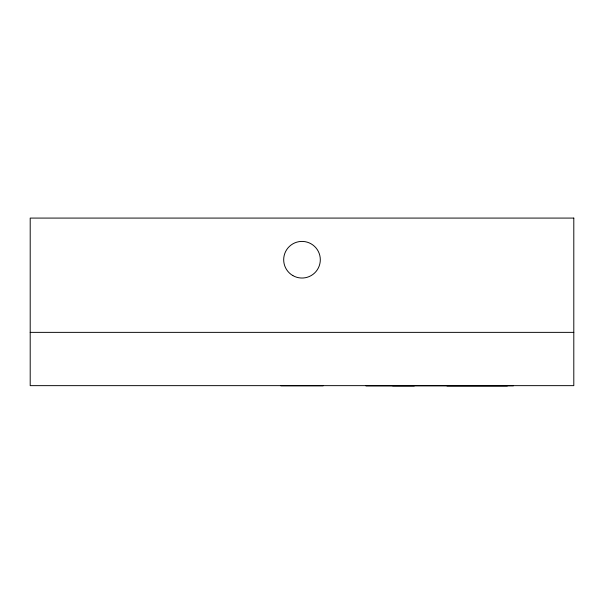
<?xml version="1.0" encoding="UTF-8"?>
<svg xmlns="http://www.w3.org/2000/svg" width="604" height="604" viewBox="0 0 604 604"><rect width="100%" height="100%" fill="white"/><g stroke="black" fill="none" stroke-linecap="round" stroke-linejoin="round"><path stroke-width="0.91" d="M30.2 332.366L573.8 332.366M280.86 385.805L323.14 385.805M392.6 385.813L513.4 385.813M365.964 385.911L414.284 385.911M446.96 385.918L507.36 385.918M573.8 218.082L30.2 218.082L30.2 385.646L573.8 385.646L573.8 218.082M292.842 275.583A18.309 18.309 0 0 0 320.309 259.728A18.309 18.309 0 0 0 292.842 243.865A18.309 18.309 0 0 0 292.842 275.583"/></g></svg>
